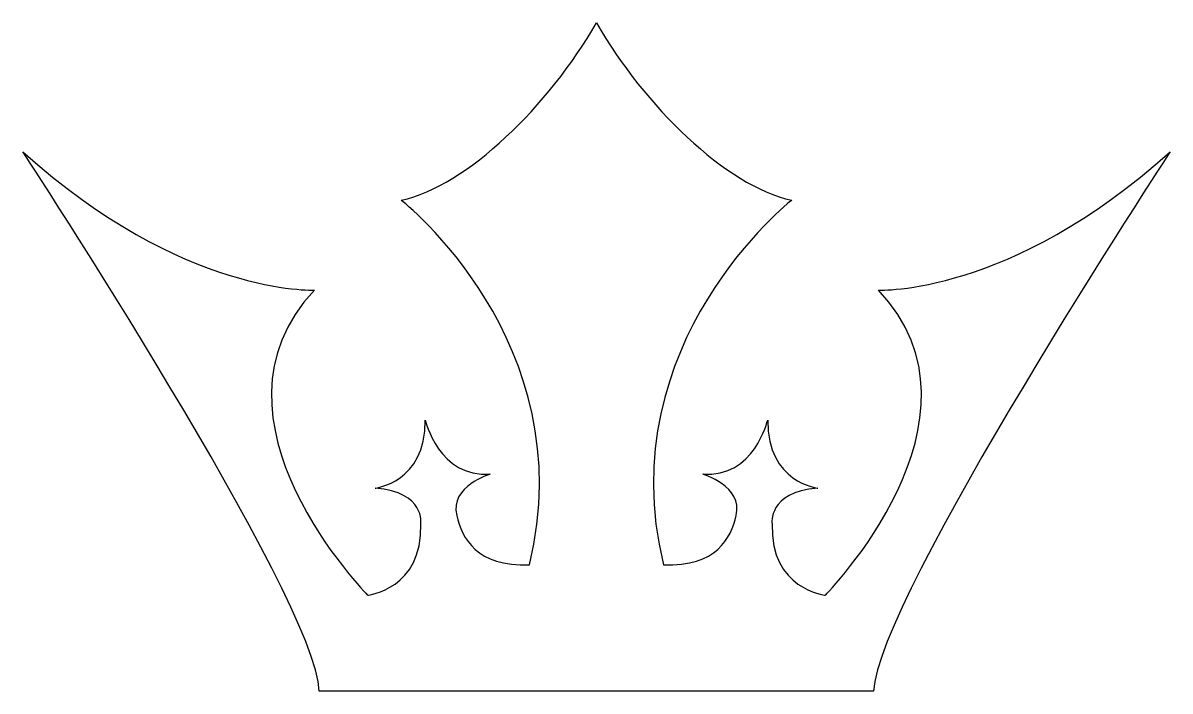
# Model space of a CAD drawing. Header units: centimetres. Extents: x -10.2 to 10.2, y -5.9 to 5.9.
import ezdxf

# ---------------------------------------------------------------- set-up
doc = ezdxf.new("R2010")
doc.units = ezdxf.units.CM
doc.header["$MEASUREMENT"] = 0
doc.layers.add('Camada 1', color=7, linetype='Continuous')

msp = doc.modelspace()

# ---------------------------------------------------------------- linework, layer by layer
at = {"layer": 'Camada 1'}
msp.add_open_spline([(5.00104, 1.18697), (7.15885, -1.09183), (4.05698, -4.22416), (4.05698, -4.22416), (4.05698, -4.22416), (4.05698, -4.22416), (3.08154, -4.11518), (3.1148, -2.95961), (3.1148, -2.95961), (3.1148, -2.95961), (3.02799, -2.39705), (3.92398, -2.32408), (3.92398, -2.32408), (3.92398, -2.32408), (3.03628, -2.23539), (3.03628, -1.11956), (3.03628, -1.11956), (3.03628, -1.11956), (2.79334, -2.1495), (1.88442, -2.07653), (1.88442, -2.07653), (1.88442, -2.07653), (2.60305, -2.28804), (2.47743, -2.80996), (2.47743, -2.80996), (2.38229, -3.21271), (2.13196, -3.71796), (1.18608, -3.6838), (1.18608, -3.6838), (0.23464, 0.25958), (3.46211, 2.77854), (3.46211, 2.77854), (3.46211, 2.77854), (2.28805, 3.0381), (0.85353, 4.44862), (-0.00046, 5.92288), (-0.00046, 5.92288), (-0.85491, 4.44862), (-2.28852, 3.0381), (-3.46301, 2.77855), (-3.46301, 2.77855), (-3.46301, 2.77855), (-0.23509, 0.25958), (-1.18743, -3.68379), (-1.18743, -3.68379), (-2.13332, -3.71795), (-2.38319, -3.21267), (-2.47926, -2.80995), (-2.47926, -2.80995), (-2.60441, -2.28803), (-1.8853, -2.07652), (-1.8853, -2.07652), (-1.8853, -2.07652), (-2.79563, -2.14949), (-3.03671, -1.11955), (-3.03671, -1.11955), (-3.03671, -1.11955), (-3.03671, -2.2354), (-3.92627, -2.32407), (-3.92627, -2.32407), (-3.92627, -2.32407), (-3.02933, -2.39704), (-3.11617, -2.9596), (-3.11617, -2.9596), (-3.11617, -2.9596), (-3.08106, -4.11517), (-4.05745, -4.22415), (-4.05745, -4.22415), (-4.05745, -4.22415), (-4.05745, -4.22415), (-7.15929, -1.09183), (-5.00193, 1.18698), (-5.00193, 1.18698), (-5.00193, 1.18698), (-7.33431, 1.07797), (-10.17385, 3.63668), (-10.17385, 3.63668), (-10.17385, 3.63668), (-4.97053, -4.29529), (-4.9165, -5.92287), (-4.9165, -5.92287), (-4.9165, -5.92287), (4.91602, -5.92288), (4.91602, -5.92288), (4.91602, -5.92288), (4.97052, -4.29527), (10.17382, 3.63667), (10.17382, 3.63667), (10.17382, 3.63667), (7.33432, 1.07799), (5.00104, 1.18697), (5.00104, 1.18697)], degree=3, knots=[0, 0, 0, 0, 0.04166667, 0.04166667, 0.04166667, 0.04166667, 0.08333333, 0.08333333, 0.08333333, 0.08333333, 0.125, 0.125, 0.125, 0.125, 0.16666667, 0.16666667, 0.16666667, 0.16666667, 0.20833333, 0.20833333, 0.20833333, 0.20833333, 0.25, 0.25, 0.25, 0.25, 0.29166667, 0.29166667, 0.29166667, 0.29166667, 0.33333333, 0.33333333, 0.33333333, 0.33333333, 0.375, 0.375, 0.375, 0.375, 0.41666667, 0.41666667, 0.41666667, 0.41666667, 0.45833333, 0.45833333, 0.45833333, 0.45833333, 0.5, 0.5, 0.5, 0.5, 0.54166667, 0.54166667, 0.54166667, 0.54166667, 0.58333333, 0.58333333, 0.58333333, 0.58333333, 0.625, 0.625, 0.625, 0.625, 0.66666667, 0.66666667, 0.66666667, 0.66666667, 0.70833333, 0.70833333, 0.70833333, 0.70833333, 0.75, 0.75, 0.75, 0.75, 0.79166667, 0.79166667, 0.79166667, 0.79166667, 0.83333333, 0.83333333, 0.83333333, 0.83333333, 0.875, 0.875, 0.875, 0.875, 0.91666667, 0.91666667, 0.91666667, 0.91666667, 1, 1, 1, 1], dxfattribs=at)

doc.saveas('drawing.dxf')
